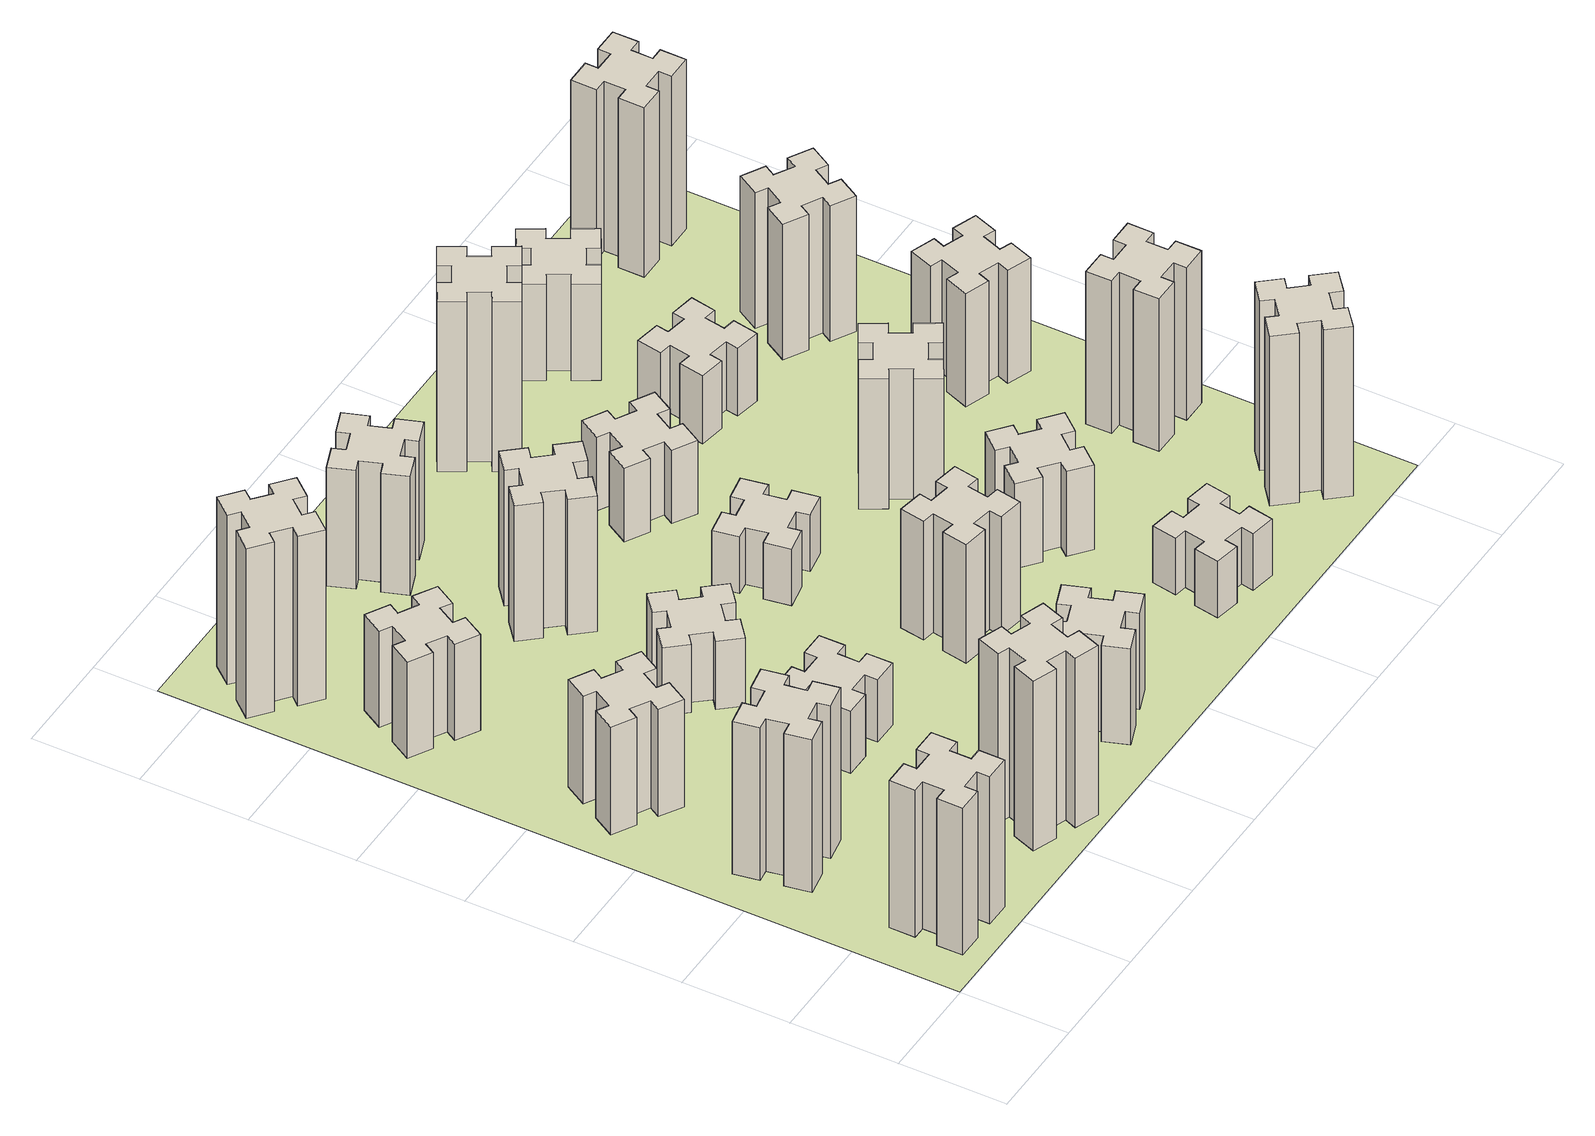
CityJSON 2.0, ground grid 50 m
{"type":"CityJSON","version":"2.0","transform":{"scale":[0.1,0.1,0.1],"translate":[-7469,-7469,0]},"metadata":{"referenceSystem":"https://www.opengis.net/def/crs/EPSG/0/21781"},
"CityObjects":{
"building1":{"type":"Building","attributes":{"class":"1000","function":"1000","usage":"1000","yearOfConstruction":2016,"roofType":"1000","measuredHeight":78,"storeysAboveGround":30,"storeysBelowGround":0},"geometry":[{"type":"Solid","lod":"1","boundaries":[[[[0,1,2,3,4,5,6,7,8,9,10,11,12,13,14,15,16,17,18,19]],[[17,16,20,21]],[[16,15,22,20]],[[15,14,23,22]],[[14,13,24,23]],[[13,12,25,24]],[[12,11,26,25]],[[11,10,27,26]],[[10,9,28,27]],[[9,8,29,28]],[[8,7,30,29]],[[7,6,31,30]],[[6,5,32,31]],[[5,4,33,32]],[[4,3,34,33]],[[3,2,35,34]],[[2,1,36,35]],[[1,0,37,36]],[[0,19,38,37]],[[19,18,39,38]],[[18,17,21,39]],[[24,25,26,27,28,29,30,31,32,33,34,35,36,37,38,39,21,20,22,23]]]]}]},
"building2":{"type":"Building","attributes":{"class":"1000","function":"1000","usage":"1000","yearOfConstruction":2016,"roofType":"1000","measuredHeight":81,"storeysAboveGround":30,"storeysBelowGround":0},"geometry":[{"type":"Solid","lod":"1","boundaries":[[[[40,41,42,43,44,45,46,47,48,49,50,51,52,53,54,55,56,57,58,59]],[[57,56,60,61]],[[56,55,62,60]],[[55,54,63,62]],[[54,53,64,63]],[[53,52,65,64]],[[52,51,66,65]],[[51,50,67,66]],[[50,49,68,67]],[[49,48,69,68]],[[48,47,70,69]],[[47,46,71,70]],[[46,45,72,71]],[[45,44,73,72]],[[44,43,74,73]],[[43,42,75,74]],[[42,41,76,75]],[[41,40,77,76]],[[40,59,78,77]],[[59,58,79,78]],[[58,57,61,79]],[[64,65,66,67,68,69,70,71,72,73,74,75,76,77,78,79,61,60,62,63]]]]}]},
"building3":{"type":"Building","attributes":{"class":"1000","function":"1000","usage":"1000","yearOfConstruction":2016,"roofType":"1000","measuredHeight":57,"storeysAboveGround":30,"storeysBelowGround":0},"geometry":[{"type":"Solid","lod":"1","boundaries":[[[[80,81,82,83,84,85,86,87,88,89,90,91,92,93,94,95,96,97,98,99]],[[97,96,100,101]],[[96,95,102,100]],[[95,94,103,102]],[[94,93,104,103]],[[93,92,105,104]],[[92,91,106,105]],[[91,90,107,106]],[[90,89,108,107]],[[89,88,109,108]],[[88,87,110,109]],[[87,86,111,110]],[[86,85,112,111]],[[85,84,113,112]],[[84,83,114,113]],[[83,82,115,114]],[[82,81,116,115]],[[81,80,117,116]],[[80,99,118,117]],[[99,98,119,118]],[[98,97,101,119]],[[104,105,106,107,108,109,110,111,112,113,114,115,116,117,118,119,101,100,102,103]]]]}]},
"building4":{"type":"Building","attributes":{"class":"1000","function":"1000","usage":"1000","yearOfConstruction":2016,"roofType":"1000","measuredHeight":51,"storeysAboveGround":30,"storeysBelowGround":0},"geometry":[{"type":"Solid","lod":"1","boundaries":[[[[120,121,122,123,124,125,126,127,128,129,130,131,132,133,134,135,136,137,138,139]],[[137,136,140,141]],[[136,135,142,140]],[[135,134,143,142]],[[134,133,144,143]],[[133,132,145,144]],[[132,131,146,145]],[[131,130,147,146]],[[130,129,148,147]],[[129,128,149,148]],[[128,127,150,149]],[[127,126,151,150]],[[126,125,152,151]],[[125,124,153,152]],[[124,123,154,153]],[[123,122,155,154]],[[122,121,156,155]],[[121,120,157,156]],[[120,139,158,157]],[[139,138,159,158]],[[138,137,141,159]],[[144,145,146,147,148,149,150,151,152,153,154,155,156,157,158,159,141,140,142,143]]]]}]},
"building5":{"type":"Building","attributes":{"class":"1000","function":"1000","usage":"1000","yearOfConstruction":2016,"roofType":"1000","measuredHeight":90,"storeysAboveGround":30,"storeysBelowGround":0},"geometry":[{"type":"Solid","lod":"1","boundaries":[[[[160,161,162,163,164,165,166,167,168,169,170,171,172,173,174,175,176,177,178,179]],[[177,176,180,181]],[[176,175,182,180]],[[175,174,183,182]],[[174,173,184,183]],[[173,172,185,184]],[[172,171,186,185]],[[171,170,187,186]],[[170,169,188,187]],[[169,168,189,188]],[[168,167,190,189]],[[167,166,191,190]],[[166,165,192,191]],[[165,164,193,192]],[[164,163,194,193]],[[163,162,195,194]],[[162,161,196,195]],[[161,160,197,196]],[[160,179,198,197]],[[179,178,199,198]],[[178,177,181,199]],[[184,185,186,187,188,189,190,191,192,193,194,195,196,197,198,199,181,180,182,183]]]]}]},
"building6":{"type":"Building","attributes":{"class":"1000","function":"1000","usage":"1000","yearOfConstruction":2016,"roofType":"1000","measuredHeight":90,"storeysAboveGround":30,"storeysBelowGround":0},"geometry":[{"type":"Solid","lod":"1","boundaries":[[[[200,201,202,203,204,205,206,207,208,209,210,211,212,213,214,215,216,217,218,219]],[[217,216,220,221]],[[216,215,222,220]],[[215,214,223,222]],[[214,213,224,223]],[[213,212,225,224]],[[212,211,226,225]],[[211,210,227,226]],[[210,209,228,227]],[[209,208,229,228]],[[208,207,230,229]],[[207,206,231,230]],[[206,205,232,231]],[[205,204,233,232]],[[204,203,234,233]],[[203,202,235,234]],[[202,201,236,235]],[[201,200,237,236]],[[200,219,238,237]],[[219,218,239,238]],[[218,217,221,239]],[[224,225,226,227,228,229,230,231,232,233,234,235,236,237,238,239,221,220,222,223]]]]}]},
"building7":{"type":"Building","attributes":{"class":"1000","function":"1000","usage":"1000","yearOfConstruction":2016,"roofType":"1000","measuredHeight":33,"storeysAboveGround":30,"storeysBelowGround":0},"geometry":[{"type":"Solid","lod":"1","boundaries":[[[[240,241,242,243,244,245,246,247,248,249,250,251,252,253,254,255,256,257,258,259]],[[257,256,260,261]],[[256,255,262,260]],[[255,254,263,262]],[[254,253,264,263]],[[253,252,265,264]],[[252,251,266,265]],[[251,250,267,266]],[[250,249,268,267]],[[249,248,269,268]],[[248,247,270,269]],[[247,246,271,270]],[[246,245,272,271]],[[245,244,273,272]],[[244,243,274,273]],[[243,242,275,274]],[[242,241,276,275]],[[241,240,277,276]],[[240,259,278,277]],[[259,258,279,278]],[[258,257,261,279]],[[264,265,266,267,268,269,270,271,272,273,274,275,276,277,278,279,261,260,262,263]]]]}]},
"building8":{"type":"Building","attributes":{"class":"1000","function":"1000","usage":"1000","yearOfConstruction":2016,"roofType":"1000","measuredHeight":36,"storeysAboveGround":30,"storeysBelowGround":0},"geometry":[{"type":"Solid","lod":"1","boundaries":[[[[280,281,282,283,284,285,286,287,288,289,290,291,292,293,294,295,296,297,298,299]],[[297,296,300,301]],[[296,295,302,300]],[[295,294,303,302]],[[294,293,304,303]],[[293,292,305,304]],[[292,291,306,305]],[[291,290,307,306]],[[290,289,308,307]],[[289,288,309,308]],[[288,287,310,309]],[[287,286,311,310]],[[286,285,312,311]],[[285,284,313,312]],[[284,283,314,313]],[[283,282,315,314]],[[282,281,316,315]],[[281,280,317,316]],[[280,299,318,317]],[[299,298,319,318]],[[298,297,301,319]],[[304,305,306,307,308,309,310,311,312,313,314,315,316,317,318,319,301,300,302,303]]]]}]},
"building9":{"type":"Building","attributes":{"class":"1000","function":"1000","usage":"1000","yearOfConstruction":2016,"roofType":"1000","measuredHeight":51,"storeysAboveGround":30,"storeysBelowGround":0},"geometry":[{"type":"Solid","lod":"1","boundaries":[[[[320,321,322,323,324,325,326,327,328,329,330,331,332,333,334,335,336,337,338,339]],[[337,336,340,341]],[[336,335,342,340]],[[335,334,343,342]],[[334,333,344,343]],[[333,332,345,344]],[[332,331,346,345]],[[331,330,347,346]],[[330,329,348,347]],[[329,328,349,348]],[[328,327,350,349]],[[327,326,351,350]],[[326,325,352,351]],[[325,324,353,352]],[[324,323,354,353]],[[323,322,355,354]],[[322,321,356,355]],[[321,320,357,356]],[[320,339,358,357]],[[339,338,359,358]],[[338,337,341,359]],[[344,345,346,347,348,349,350,351,352,353,354,355,356,357,358,359,341,340,342,343]]]]}]},
"building10":{"type":"Building","attributes":{"class":"1000","function":"1000","usage":"1000","yearOfConstruction":2016,"roofType":"1000","measuredHeight":72,"storeysAboveGround":30,"storeysBelowGround":0},"geometry":[{"type":"Solid","lod":"1","boundaries":[[[[360,361,362,363,364,365,366,367,368,369,370,371,372,373,374,375,376,377,378,379]],[[377,376,380,381]],[[376,375,382,380]],[[375,374,383,382]],[[374,373,384,383]],[[373,372,385,384]],[[372,371,386,385]],[[371,370,387,386]],[[370,369,388,387]],[[369,368,389,388]],[[368,367,390,389]],[[367,366,391,390]],[[366,365,392,391]],[[365,364,393,392]],[[364,363,394,393]],[[363,362,395,394]],[[362,361,396,395]],[[361,360,397,396]],[[360,379,398,397]],[[379,378,399,398]],[[378,377,381,399]],[[384,385,386,387,388,389,390,391,392,393,394,395,396,397,398,399,381,380,382,383]]]]}]},
"building11":{"type":"Building","attributes":{"class":"1000","function":"1000","usage":"1000","yearOfConstruction":2016,"roofType":"1000","measuredHeight":63,"storeysAboveGround":30,"storeysBelowGround":0},"geometry":[{"type":"Solid","lod":"1","boundaries":[[[[400,401,402,403,404,405,406,407,408,409,410,411,412,413,414,415,416,417,418,419]],[[417,416,420,421]],[[416,415,422,420]],[[415,414,423,422]],[[414,413,424,423]],[[413,412,425,424]],[[412,411,426,425]],[[411,410,427,426]],[[410,409,428,427]],[[409,408,429,428]],[[408,407,430,429]],[[407,406,431,430]],[[406,405,432,431]],[[405,404,433,432]],[[404,403,434,433]],[[403,402,435,434]],[[402,401,436,435]],[[401,400,437,436]],[[400,419,438,437]],[[419,418,439,438]],[[418,417,421,439]],[[424,425,426,427,428,429,430,431,432,433,434,435,436,437,438,439,421,420,422,423]]]]}]},
"building12":{"type":"Building","attributes":{"class":"1000","function":"1000","usage":"1000","yearOfConstruction":2016,"roofType":"1000","measuredHeight":63,"storeysAboveGround":30,"storeysBelowGround":0},"geometry":[{"type":"Solid","lod":"1","boundaries":[[[[440,441,442,443,444,445,446,447,448,449,450,451,452,453,454,455,456,457,458,459]],[[457,456,460,461]],[[456,455,462,460]],[[455,454,463,462]],[[454,453,464,463]],[[453,452,465,464]],[[452,451,466,465]],[[451,450,467,466]],[[450,449,468,467]],[[449,448,469,468]],[[448,447,470,469]],[[447,446,471,470]],[[446,445,472,471]],[[445,444,473,472]],[[444,443,474,473]],[[443,442,475,474]],[[442,441,476,475]],[[441,440,477,476]],[[440,459,478,477]],[[459,458,479,478]],[[458,457,461,479]],[[464,465,466,467,468,469,470,471,472,473,474,475,476,477,478,479,461,460,462,463]]]]}]},
"building13":{"type":"Building","attributes":{"class":"1000","function":"1000","usage":"1000","yearOfConstruction":2016,"roofType":"1000","measuredHeight":30,"storeysAboveGround":30,"storeysBelowGround":0},"geometry":[{"type":"Solid","lod":"1","boundaries":[[[[480,481,482,483,484,485,486,487,488,489,490,491,492,493,494,495,496,497,498,499]],[[497,496,500,501]],[[496,495,502,500]],[[495,494,503,502]],[[494,493,504,503]],[[493,492,505,504]],[[492,491,506,505]],[[491,490,507,506]],[[490,489,508,507]],[[489,488,509,508]],[[488,487,510,509]],[[487,486,511,510]],[[486,485,512,511]],[[485,484,513,512]],[[484,483,514,513]],[[483,482,515,514]],[[482,481,516,515]],[[481,480,517,516]],[[480,499,518,517]],[[499,498,519,518]],[[498,497,501,519]],[[504,505,506,507,508,509,510,511,512,513,514,515,516,517,518,519,501,500,502,503]]]]}]},
"building14":{"type":"Building","attributes":{"class":"1000","function":"1000","usage":"1000","yearOfConstruction":2016,"roofType":"1000","measuredHeight":39,"storeysAboveGround":30,"storeysBelowGround":0},"geometry":[{"type":"Solid","lod":"1","boundaries":[[[[520,521,522,523,524,525,526,527,528,529,530,531,532,533,534,535,536,537,538,539]],[[537,536,540,541]],[[536,535,542,540]],[[535,534,543,542]],[[534,533,544,543]],[[533,532,545,544]],[[532,531,546,545]],[[531,530,547,546]],[[530,529,548,547]],[[529,528,549,548]],[[528,527,550,549]],[[527,526,551,550]],[[526,525,552,551]],[[525,524,553,552]],[[524,523,554,553]],[[523,522,555,554]],[[522,521,556,555]],[[521,520,557,556]],[[520,539,558,557]],[[539,538,559,558]],[[538,537,541,559]],[[544,545,546,547,548,549,550,551,552,553,554,555,556,557,558,559,541,540,542,543]]]]}]},
"building15":{"type":"Building","attributes":{"class":"1000","function":"1000","usage":"1000","yearOfConstruction":2016,"roofType":"1000","measuredHeight":30,"storeysAboveGround":30,"storeysBelowGround":0},"geometry":[{"type":"Solid","lod":"1","boundaries":[[[[560,561,562,563,564,565,566,567,568,569,570,571,572,573,574,575,576,577,578,579]],[[577,576,580,581]],[[576,575,582,580]],[[575,574,583,582]],[[574,573,584,583]],[[573,572,585,584]],[[572,571,586,585]],[[571,570,587,586]],[[570,569,588,587]],[[569,568,589,588]],[[568,567,590,589]],[[567,566,591,590]],[[566,565,592,591]],[[565,564,593,592]],[[564,563,594,593]],[[563,562,595,594]],[[562,561,596,595]],[[561,560,597,596]],[[560,579,598,597]],[[579,578,599,598]],[[578,577,581,599]],[[584,585,586,587,588,589,590,591,592,593,594,595,596,597,598,599,581,580,582,583]]]]}]},
"building16":{"type":"Building","attributes":{"class":"1000","function":"1000","usage":"1000","yearOfConstruction":2016,"roofType":"1000","measuredHeight":45,"storeysAboveGround":30,"storeysBelowGround":0},"geometry":[{"type":"Solid","lod":"1","boundaries":[[[[600,601,602,603,604,605,606,607,608,609,610,611,612,613,614,615,616,617,618,619]],[[617,616,620,621]],[[616,615,622,620]],[[615,614,623,622]],[[614,613,624,623]],[[613,612,625,624]],[[612,611,626,625]],[[611,610,627,626]],[[610,609,628,627]],[[609,608,629,628]],[[608,607,630,629]],[[607,606,631,630]],[[606,605,632,631]],[[605,604,633,632]],[[604,603,634,633]],[[603,602,635,634]],[[602,601,636,635]],[[601,600,637,636]],[[600,619,638,637]],[[619,618,639,638]],[[618,617,621,639]],[[624,625,626,627,628,629,630,631,632,633,634,635,636,637,638,639,621,620,622,623]]]]}]},
"building17":{"type":"Building","attributes":{"class":"1000","function":"1000","usage":"1000","yearOfConstruction":2016,"roofType":"1000","measuredHeight":90,"storeysAboveGround":30,"storeysBelowGround":0},"geometry":[{"type":"Solid","lod":"1","boundaries":[[[[640,641,642,643,644,645,646,647,648,649,650,651,652,653,654,655,656,657,658,659]],[[657,656,660,661]],[[656,655,662,660]],[[655,654,663,662]],[[654,653,664,663]],[[653,652,665,664]],[[652,651,666,665]],[[651,650,667,666]],[[650,649,668,667]],[[649,648,669,668]],[[648,647,670,669]],[[647,646,671,670]],[[646,645,672,671]],[[645,644,673,672]],[[644,643,674,673]],[[643,642,675,674]],[[642,641,676,675]],[[641,640,677,676]],[[640,659,678,677]],[[659,658,679,678]],[[658,657,661,679]],[[664,665,666,667,668,669,670,671,672,673,674,675,676,677,678,679,661,660,662,663]]]]}]},
"building18":{"type":"Building","attributes":{"class":"1000","function":"1000","usage":"1000","yearOfConstruction":2016,"roofType":"1000","measuredHeight":69,"storeysAboveGround":30,"storeysBelowGround":0},"geometry":[{"type":"Solid","lod":"1","boundaries":[[[[680,681,682,683,684,685,686,687,688,689,690,691,692,693,694,695,696,697,698,699]],[[697,696,700,701]],[[696,695,702,700]],[[695,694,703,702]],[[694,693,704,703]],[[693,692,705,704]],[[692,691,706,705]],[[691,690,707,706]],[[690,689,708,707]],[[689,688,709,708]],[[688,687,710,709]],[[687,686,711,710]],[[686,685,712,711]],[[685,684,713,712]],[[684,683,714,713]],[[683,682,715,714]],[[682,681,716,715]],[[681,680,717,716]],[[680,699,718,717]],[[699,698,719,718]],[[698,697,701,719]],[[704,705,706,707,708,709,710,711,712,713,714,715,716,717,718,719,701,700,702,703]]]]}]},
"building19":{"type":"Building","attributes":{"class":"1000","function":"1000","usage":"1000","yearOfConstruction":2016,"roofType":"1000","measuredHeight":36,"storeysAboveGround":30,"storeysBelowGround":0},"geometry":[{"type":"Solid","lod":"1","boundaries":[[[[720,721,722,723,724,725,726,727,728,729,730,731,732,733,734,735,736,737,738,739]],[[737,736,740,741]],[[736,735,742,740]],[[735,734,743,742]],[[734,733,744,743]],[[733,732,745,744]],[[732,731,746,745]],[[731,730,747,746]],[[730,729,748,747]],[[729,728,749,748]],[[728,727,750,749]],[[727,726,751,750]],[[726,725,752,751]],[[725,724,753,752]],[[724,723,754,753]],[[723,722,755,754]],[[722,721,756,755]],[[721,720,757,756]],[[720,739,758,757]],[[739,738,759,758]],[[738,737,741,759]],[[744,745,746,747,748,749,750,751,752,753,754,755,756,757,758,759,741,740,742,743]]]]}]},
"building20":{"type":"Building","attributes":{"class":"1000","function":"1000","usage":"1000","yearOfConstruction":2016,"roofType":"1000","measuredHeight":90,"storeysAboveGround":30,"storeysBelowGround":0},"geometry":[{"type":"Solid","lod":"1","boundaries":[[[[760,761,762,763,764,765,766,767,768,769,770,771,772,773,774,775,776,777,778,779]],[[777,776,780,781]],[[776,775,782,780]],[[775,774,783,782]],[[774,773,784,783]],[[773,772,785,784]],[[772,771,786,785]],[[771,770,787,786]],[[770,769,788,787]],[[769,768,789,788]],[[768,767,790,789]],[[767,766,791,790]],[[766,765,792,791]],[[765,764,793,792]],[[764,763,794,793]],[[763,762,795,794]],[[762,761,796,795]],[[761,760,797,796]],[[760,779,798,797]],[[779,778,799,798]],[[778,777,781,799]],[[784,785,786,787,788,789,790,791,792,793,794,795,796,797,798,799,781,780,782,783]]]]}]},
"building21":{"type":"Building","attributes":{"class":"1000","function":"1000","usage":"1000","yearOfConstruction":2016,"roofType":"1000","measuredHeight":51,"storeysAboveGround":30,"storeysBelowGround":0},"geometry":[{"type":"Solid","lod":"1","boundaries":[[[[800,801,802,803,804,805,806,807,808,809,810,811,812,813,814,815,816,817,818,819]],[[817,816,820,821]],[[816,815,822,820]],[[815,814,823,822]],[[814,813,824,823]],[[813,812,825,824]],[[812,811,826,825]],[[811,810,827,826]],[[810,809,828,827]],[[809,808,829,828]],[[808,807,830,829]],[[807,806,831,830]],[[806,805,832,831]],[[805,804,833,832]],[[804,803,834,833]],[[803,802,835,834]],[[802,801,836,835]],[[801,800,837,836]],[[800,819,838,837]],[[819,818,839,838]],[[818,817,821,839]],[[824,825,826,827,828,829,830,831,832,833,834,835,836,837,838,839,821,820,822,823]]]]}]},
"building22":{"type":"Building","attributes":{"class":"1000","function":"1000","usage":"1000","yearOfConstruction":2016,"roofType":"1000","measuredHeight":81,"storeysAboveGround":30,"storeysBelowGround":0},"geometry":[{"type":"Solid","lod":"1","boundaries":[[[[840,841,842,843,844,845,846,847,848,849,850,851,852,853,854,855,856,857,858,859]],[[857,856,860,861]],[[856,855,862,860]],[[855,854,863,862]],[[854,853,864,863]],[[853,852,865,864]],[[852,851,866,865]],[[851,850,867,866]],[[850,849,868,867]],[[849,848,869,868]],[[848,847,870,869]],[[847,846,871,870]],[[846,845,872,871]],[[845,844,873,872]],[[844,843,874,873]],[[843,842,875,874]],[[842,841,876,875]],[[841,840,877,876]],[[840,859,878,877]],[[859,858,879,878]],[[858,857,861,879]],[[864,865,866,867,868,869,870,871,872,873,874,875,876,877,878,879,861,860,862,863]]]]}]},
"building23":{"type":"Building","attributes":{"class":"1000","function":"1000","usage":"1000","yearOfConstruction":2016,"roofType":"1000","measuredHeight":60,"storeysAboveGround":30,"storeysBelowGround":0},"geometry":[{"type":"Solid","lod":"1","boundaries":[[[[880,881,882,883,884,885,886,887,888,889,890,891,892,893,894,895,896,897,898,899]],[[897,896,900,901]],[[896,895,902,900]],[[895,894,903,902]],[[894,893,904,903]],[[893,892,905,904]],[[892,891,906,905]],[[891,890,907,906]],[[890,889,908,907]],[[889,888,909,908]],[[888,887,910,909]],[[887,886,911,910]],[[886,885,912,911]],[[885,884,913,912]],[[884,883,914,913]],[[883,882,915,914]],[[882,881,916,915]],[[881,880,917,916]],[[880,899,918,917]],[[899,898,919,918]],[[898,897,901,919]],[[904,905,906,907,908,909,910,911,912,913,914,915,916,917,918,919,901,900,902,903]]]]}]},
"building24":{"type":"Building","attributes":{"class":"1000","function":"1000","usage":"1000","yearOfConstruction":2016,"roofType":"1000","measuredHeight":72,"storeysAboveGround":30,"storeysBelowGround":0},"geometry":[{"type":"Solid","lod":"1","boundaries":[[[[920,921,922,923,924,925,926,927,928,929,930,931,932,933,934,935,936,937,938,939]],[[937,936,940,941]],[[936,935,942,940]],[[935,934,943,942]],[[934,933,944,943]],[[933,932,945,944]],[[932,931,946,945]],[[931,930,947,946]],[[930,929,948,947]],[[929,928,949,948]],[[928,927,950,949]],[[927,926,951,950]],[[926,925,952,951]],[[925,924,953,952]],[[924,923,954,953]],[[923,922,955,954]],[[922,921,956,955]],[[921,920,957,956]],[[920,939,958,957]],[[939,938,959,958]],[[938,937,941,959]],[[944,945,946,947,948,949,950,951,952,953,954,955,956,957,958,959,941,940,942,943]]]]}]},
"building25":{"type":"Building","attributes":{"class":"1000","function":"1000","usage":"1000","yearOfConstruction":2016,"roofType":"1000","measuredHeight":90,"storeysAboveGround":30,"storeysBelowGround":0},"geometry":[{"type":"Solid","lod":"1","boundaries":[[[[960,961,962,963,964,965,966,967,968,969,970,971,972,973,974,975,976,977,978,979]],[[977,976,980,981]],[[976,975,982,980]],[[975,974,983,982]],[[974,973,984,983]],[[973,972,985,984]],[[972,971,986,985]],[[971,970,987,986]],[[970,969,988,987]],[[969,968,989,988]],[[968,967,990,989]],[[967,966,991,990]],[[966,965,992,991]],[[965,964,993,992]],[[964,963,994,993]],[[963,962,995,994]],[[962,961,996,995]],[[961,960,997,996]],[[960,979,998,997]],[[979,978,999,998]],[[978,977,981,999]],[[984,985,986,987,988,989,990,991,992,993,994,995,996,997,998,999,981,980,982,983]]]]}]},
"landuse1":{"type":"LandUse","attributes":{"name":"plot1","function":"1010"},"geometry":[{"type":"MultiSurface","lod":"1","boundaries":[[[1000,1001,1002,1003]]]}]}
},
"vertices":[
[265,325,0],[265,225,0],[205,225,0],[205,105,0],[325,105,0],[325,165,0],[425,165,0],[425,105,0],[545,105,0],[545,225,0],[485,225,0],[485,325,0],[545,325,0],[545,445,0],[425,445,0],[425,385,0],[325,385,0],[325,445,0],[205,445,0],[205,325,0],[325,385,780],[325,445,780],[425,385,780],[425,445,780],[545,445,780],[545,325,780],[485,325,780],[485,225,780],[545,225,780],[545,105,780],[425,105,780],[425,165,780],[325,165,780],[325,105,780],[205,105,780],[205,225,780],[265,225,780],[265,325,780],[205,325,780],[205,445,780],
[405,1132,0],[307,1115,0],[297,1174,0],[178,1153,0],[199,1035,0],[258,1045,0],[276,947,0],[217,937,0],[237,818,0],[356,839,0],[345,898,0],[444,916,0],[454,857,0],[572,877,0],[551,996,0],[492,985,0],[475,1084,0],[534,1094,0],[513,1212,0],[395,1191,0],[475,1084,810],[534,1094,810],[492,985,810],[551,996,810],[572,877,810],[454,857,810],[444,916,810],[345,898,810],[356,839,810],[237,818,810],[217,937,810],[276,947,810],[258,1045,810],[199,1035,810],[178,1153,810],[297,1174,810],[307,1115,810],[405,1132,810],[395,1191,810],[513,1212,810],
[474,1826,0],[387,1876,0],[417,1928,0],[313,1988,0],[253,1884,0],[305,1854,0],[255,1767,0],[203,1797,0],[143,1693,0],[247,1633,0],[277,1685,0],[364,1635,0],[334,1583,0],[438,1523,0],[498,1627,0],[446,1657,0],[496,1744,0],[548,1714,0],[608,1818,0],[504,1878,0],[496,1744,570],[548,1714,570],[446,1657,570],[498,1627,570],[438,1523,570],[334,1583,570],[364,1635,570],[277,1685,570],[247,1633,570],[143,1693,570],[203,1797,570],[255,1767,570],[305,1854,570],[253,1884,570],[313,1988,570],[417,1928,570],[387,1876,570],[474,1826,570],[504,1878,570],[608,1818,570],
[446,2597,0],[496,2684,0],[548,2654,0],[608,2758,0],[504,2818,0],[474,2766,0],[387,2816,0],[417,2868,0],[313,2928,0],[253,2824,0],[305,2794,0],[255,2707,0],[203,2737,0],[143,2633,0],[247,2573,0],[277,2625,0],[364,2575,0],[334,2523,0],[438,2463,0],[498,2567,0],[364,2575,510],[334,2523,510],[277,2625,510],[247,2573,510],[143,2633,510],[203,2737,510],[255,2707,510],[305,2794,510],[253,2824,510],[313,2928,510],[417,2868,510],[387,2816,510],[474,2766,510],[504,2818,510],[608,2758,510],[548,2654,510],[496,2684,510],[446,2597,510],[498,2567,510],[438,2463,510],
[1029,360,0],[995,266,0],[939,287,0],[897,174,0],[1010,133,0],[1031,189,0],[1125,155,0],[1104,99,0],[1217,57,0],[1258,170,0],[1202,191,0],[1236,285,0],[1292,264,0],[1333,377,0],[1220,418,0],[1200,362,0],[1106,396,0],[1127,452,0],[1014,493,0],[973,380,0],[1106,396,900],[1127,452,900],[1200,362,900],[1220,418,900],[1333,377,900],[1292,264,900],[1236,285,900],[1202,191,900],[1258,170,900],[1217,57,900],[1104,99,900],[1125,155,900],[1031,189,900],[1010,133,900],[897,174,900],[939,287,900],[995,266,900],[1029,360,900],[973,380,900],[1014,493,900],
[384,3387,0],[308,3452,0],[346,3498,0],[254,3575,0],[177,3483,0],[223,3444,0],[159,3368,0],[113,3406,0],[36,3314,0],[128,3237,0],[166,3283,0],[243,3219,0],[204,3173,0],[296,3096,0],[373,3188,0],[327,3226,0],[392,3303,0],[438,3264,0],[515,3356,0],[423,3433,0],[392,3303,900],[438,3264,900],[327,3226,900],[373,3188,900],[296,3096,900],[204,3173,900],[243,3219,900],[166,3283,900],[128,3237,900],[36,3314,900],[113,3406,900],[159,3368,900],[223,3444,900],[177,3483,900],[254,3575,900],[346,3498,900],[308,3452,900],[384,3387,900],[423,3433,900],[515,3356,900],
[1165,1325,0],[1065,1325,0],[1065,1385,0],[945,1385,0],[945,1265,0],[1005,1265,0],[1005,1165,0],[945,1165,0],[945,1045,0],[1065,1045,0],[1065,1105,0],[1165,1105,0],[1165,1045,0],[1285,1045,0],[1285,1165,0],[1225,1165,0],[1225,1265,0],[1285,1265,0],[1285,1385,0],[1165,1385,0],[1225,1265,330],[1285,1265,330],[1225,1165,330],[1285,1165,330],[1285,1045,330],[1165,1045,330],[1165,1105,330],[1065,1105,330],[1065,1045,330],[945,1045,330],[945,1165,330],[1005,1165,330],[1005,1265,330],[945,1265,330],[945,1385,330],[1065,1385,330],[1065,1325,330],[1165,1325,330],[1165,1385,330],[1285,1385,330],
[1083,1972,0],[1006,1907,0],[968,1953,0],[876,1876,0],[953,1784,0],[999,1823,0],[1063,1746,0],[1017,1708,0],[1094,1616,0],[1186,1693,0],[1148,1739,0],[1224,1803,0],[1263,1757,0],[1355,1834,0],[1278,1926,0],[1232,1888,0],[1167,1964,0],[1213,2003,0],[1136,2095,0],[1044,2018,0],[1167,1964,360],[1213,2003,360],[1232,1888,360],[1278,1926,360],[1355,1834,360],[1263,1757,360],[1224,1803,360],[1148,1739,360],[1186,1693,360],[1094,1616,360],[1017,1708,360],[1063,1746,360],[999,1823,360],[953,1784,360],[876,1876,360],[968,1953,360],[1006,1907,360],[1083,1972,360],[1044,2018,360],[1136,2095,360],
[1765,496,0],[1671,462,0],[1650,518,0],[1537,477,0],[1579,364,0],[1635,385,0],[1669,291,0],[1613,270,0],[1654,157,0],[1767,199,0],[1746,255,0],[1840,289,0],[1860,233,0],[1973,274,0],[1932,387,0],[1876,366,0],[1842,460,0],[1898,480,0],[1857,593,0],[1744,552,0],[1842,460,510],[1898,480,510],[1876,366,510],[1932,387,510],[1973,274,510],[1860,233,510],[1840,289,510],[1746,255,510],[1767,199,510],[1654,157,510],[1613,270,510],[1669,291,510],[1635,385,510],[1579,364,510],[1537,477,510],[1650,518,510],[1671,462,510],[1765,496,510],[1744,552,510],[1857,593,510],
[1099,2563,0],[1163,2486,0],[1117,2448,0],[1194,2356,0],[1286,2433,0],[1248,2479,0],[1324,2543,0],[1363,2497,0],[1455,2574,0],[1378,2666,0],[1332,2628,0],[1267,2704,0],[1313,2743,0],[1236,2835,0],[1144,2758,0],[1183,2712,0],[1106,2647,0],[1068,2693,0],[976,2616,0],[1053,2524,0],[1106,2647,720],[1068,2693,720],[1183,2712,720],[1144,2758,720],[1236,2835,720],[1313,2743,720],[1267,2704,720],[1332,2628,720],[1378,2666,720],[1455,2574,720],[1363,2497,720],[1324,2543,720],[1248,2479,720],[1286,2433,720],[1194,2356,720],[1117,2448,720],[1163,2486,720],[1099,2563,720],[1053,2524,720],[976,2616,720],
[1125,3456,0],[1031,3422,0],[1010,3478,0],[897,3437,0],[939,3324,0],[995,3345,0],[1029,3251,0],[973,3230,0],[1014,3117,0],[1127,3159,0],[1106,3215,0],[1200,3249,0],[1220,3193,0],[1333,3234,0],[1292,3347,0],[1236,3326,0],[1202,3420,0],[1258,3440,0],[1217,3553,0],[1104,3512,0],[1202,3420,630],[1258,3440,630],[1236,3326,630],[1292,3347,630],[1333,3234,630],[1220,3193,630],[1200,3249,630],[1106,3215,630],[1127,3159,630],[1014,3117,630],[973,3230,630],[1029,3251,630],[995,3345,630],[939,3324,630],[897,3437,630],[1010,3478,630],[1031,3422,630],[1125,3456,630],[1104,3512,630],[1217,3553,630],
[2055,1047,0],[2072,1145,0],[2131,1135,0],[2152,1253,0],[2034,1274,0],[2024,1215,0],[1925,1232,0],[1936,1291,0],[1817,1312,0],[1797,1194,0],[1856,1184,0],[1838,1085,0],[1779,1096,0],[1758,977,0],[1877,957,0],[1887,1016,0],[1985,998,0],[1975,939,0],[2093,918,0],[2114,1037,0],[1985,998,630],[1975,939,630],[1887,1016,630],[1877,957,630],[1758,977,630],[1779,1096,630],[1838,1085,630],[1856,1184,630],[1797,1194,630],[1817,1312,630],[1936,1291,630],[1925,1232,630],[2024,1215,630],[2034,1274,630],[2152,1253,630],[2131,1135,630],[2072,1145,630],[2055,1047,630],[2114,1037,630],[2093,918,630],
[1972,1925,0],[1955,2024,0],[2014,2034,0],[1993,2152,0],[1875,2131,0],[1885,2072,0],[1787,2055,0],[1777,2114,0],[1658,2093,0],[1679,1975,0],[1738,1985,0],[1756,1887,0],[1697,1877,0],[1717,1758,0],[1836,1779,0],[1825,1838,0],[1924,1856,0],[1934,1797,0],[2052,1817,0],[2031,1936,0],[1924,1856,300],[1934,1797,300],[1825,1838,300],[1836,1779,300],[1717,1758,300],[1697,1877,300],[1756,1887,300],[1738,1985,300],[1679,1975,300],[1658,2093,300],[1777,2114,300],[1787,2055,300],[1885,2072,300],[1875,2131,300],[1993,2152,300],[2014,2034,300],[1955,2024,300],[1972,1925,300],[2031,1936,300],[2052,1817,300],
[2026,2497,0],[2076,2584,0],[2128,2554,0],[2188,2658,0],[2084,2718,0],[2054,2666,0],[1967,2716,0],[1997,2768,0],[1893,2828,0],[1833,2724,0],[1885,2694,0],[1835,2607,0],[1783,2637,0],[1723,2533,0],[1827,2473,0],[1857,2525,0],[1944,2475,0],[1914,2423,0],[2018,2363,0],[2078,2467,0],[1944,2475,390],[1914,2423,390],[1857,2525,390],[1827,2473,390],[1723,2533,390],[1783,2637,390],[1835,2607,390],[1885,2694,390],[1833,2724,390],[1893,2828,390],[1997,2768,390],[1967,2716,390],[2054,2666,390],[2084,2718,390],[2188,2658,390],[2128,2554,390],[2076,2584,390],[2026,2497,390],[2078,2467,390],[2018,2363,390],
[2596,444,0],[2578,345,0],[2519,356,0],[2498,237,0],[2617,217,0],[2627,276,0],[2725,258,0],[2715,199,0],[2833,178,0],[2854,297,0],[2795,307,0],[2812,405,0],[2871,395,0],[2892,513,0],[2774,534,0],[2764,475,0],[2665,492,0],[2676,551,0],[2557,572,0],[2537,454,0],[2665,492,300],[2676,551,300],[2764,475,300],[2774,534,300],[2892,513,300],[2871,395,300],[2812,405,300],[2795,307,300],[2854,297,300],[2833,178,300],[2715,199,300],[2725,258,300],[2627,276,300],[2617,217,300],[2498,237,300],[2519,356,300],[2578,345,300],[2596,444,300],[2537,454,300],[2557,572,300],
[2647,1006,0],[2712,1083,0],[2758,1044,0],[2835,1136,0],[2743,1213,0],[2704,1167,0],[2628,1232,0],[2666,1278,0],[2574,1355,0],[2497,1263,0],[2543,1224,0],[2479,1148,0],[2433,1186,0],[2356,1094,0],[2448,1017,0],[2486,1063,0],[2563,999,0],[2524,953,0],[2616,876,0],[2693,968,0],[2563,999,450],[2524,953,450],[2486,1063,450],[2448,1017,450],[2356,1094,450],[2433,1186,450],[2479,1148,450],[2543,1224,450],[2497,1263,450],[2574,1355,450],[2666,1278,450],[2628,1232,450],[2704,1167,450],[2743,1213,450],[2835,1136,450],[2758,1044,450],[2712,1083,450],[2647,1006,450],[2693,968,450],[2616,876,450],
[1944,3456,0],[1857,3406,0],[1827,3458,0],[1723,3398,0],[1783,3294,0],[1835,3324,0],[1885,3237,0],[1833,3207,0],[1893,3103,0],[1997,3163,0],[1967,3215,0],[2054,3265,0],[2084,3213,0],[2188,3273,0],[2128,3377,0],[2076,3347,0],[2026,3434,0],[2078,3464,0],[2018,3568,0],[1914,3508,0],[2026,3434,900],[2078,3464,900],[2076,3347,900],[2128,3377,900],[2188,3273,900],[2084,3213,900],[2054,3265,900],[1967,3215,900],[1997,3163,900],[1893,3103,900],[1833,3207,900],[1885,3237,900],[1835,3324,900],[1783,3294,900],[1723,3398,900],[1827,3458,900],[1857,3406,900],[1944,3456,900],[1914,3508,900],[2018,3568,900],
[2475,1744,0],[2525,1657,0],[2473,1627,0],[2533,1523,0],[2637,1583,0],[2607,1635,0],[2694,1685,0],[2724,1633,0],[2828,1693,0],[2768,1797,0],[2716,1767,0],[2666,1854,0],[2718,1884,0],[2658,1988,0],[2554,1928,0],[2584,1876,0],[2497,1826,0],[2467,1878,0],[2363,1818,0],[2423,1714,0],[2497,1826,690],[2467,1878,690],[2584,1876,690],[2554,1928,690],[2658,1988,690],[2718,1884,690],[2666,1854,690],[2716,1767,690],[2768,1797,690],[2828,1693,690],[2724,1633,690],[2694,1685,690],[2607,1635,690],[2637,1583,690],[2533,1523,690],[2473,1627,690],[2525,1657,690],[2475,1744,690],[2423,1714,690],[2363,1818,690],
[2664,2795,0],[2565,2812,0],[2576,2871,0],[2457,2892,0],[2437,2774,0],[2496,2764,0],[2478,2665,0],[2419,2676,0],[2398,2557,0],[2517,2537,0],[2527,2596,0],[2625,2578,0],[2615,2519,0],[2733,2498,0],[2754,2617,0],[2695,2627,0],[2712,2725,0],[2771,2715,0],[2792,2833,0],[2674,2854,0],[2712,2725,360],[2771,2715,360],[2695,2627,360],[2754,2617,360],[2733,2498,360],[2615,2519,360],[2625,2578,360],[2527,2596,360],[2517,2537,360],[2398,2557,360],[2419,2676,360],[2478,2665,360],[2496,2764,360],[2437,2774,360],[2457,2892,360],[2576,2871,360],[2565,2812,360],[2664,2795,360],[2674,2854,360],[2792,2833,360],
[3468,259,0],[3544,323,0],[3583,277,0],[3675,354,0],[3598,446,0],[3552,408,0],[3487,484,0],[3533,523,0],[3456,615,0],[3364,538,0],[3403,492,0],[3326,427,0],[3288,473,0],[3196,396,0],[3273,304,0],[3319,343,0],[3383,266,0],[3337,228,0],[3414,136,0],[3506,213,0],[3383,266,900],[3337,228,900],[3319,343,900],[3273,304,900],[3196,396,900],[3288,473,900],[3326,427,900],[3403,492,900],[3364,538,900],[3456,615,900],[3533,523,900],[3487,484,900],[3552,408,900],[3598,446,900],[3675,354,900],[3583,277,900],[3544,323,900],[3468,259,900],[3506,213,900],[3414,136,900],
[2716,3347,0],[2666,3434,0],[2718,3464,0],[2658,3568,0],[2554,3508,0],[2584,3456,0],[2497,3406,0],[2467,3458,0],[2363,3398,0],[2423,3294,0],[2475,3324,0],[2525,3237,0],[2473,3207,0],[2533,3103,0],[2637,3163,0],[2607,3215,0],[2694,3265,0],[2724,3213,0],[2828,3273,0],[2768,3377,0],[2694,3265,510],[2724,3213,510],[2607,3215,510],[2637,3163,510],[2533,3103,510],[2473,3207,510],[2525,3237,510],[2475,3324,510],[2423,3294,510],[2363,3398,510],[2467,3458,510],[2497,3406,510],[2584,3456,510],[2554,3508,510],[2658,3568,510],[2718,3464,510],[2666,3434,510],[2716,3347,510],[2768,3377,510],[2828,3273,510],
[3325,1165,0],[3325,1065,0],[3265,1065,0],[3265,945,0],[3385,945,0],[3385,1005,0],[3485,1005,0],[3485,945,0],[3605,945,0],[3605,1065,0],[3545,1065,0],[3545,1165,0],[3605,1165,0],[3605,1285,0],[3485,1285,0],[3485,1225,0],[3385,1225,0],[3385,1285,0],[3265,1285,0],[3265,1165,0],[3385,1225,810],[3385,1285,810],[3485,1225,810],[3485,1285,810],[3605,1285,810],[3605,1165,810],[3545,1165,810],[3545,1065,810],[3605,1065,810],[3605,945,810],[3485,945,810],[3485,1005,810],[3385,1005,810],[3385,945,810],[3265,945,810],[3265,1065,810],[3325,1065,810],[3325,1165,810],[3265,1165,810],[3265,1285,810],
[3422,1771,0],[3456,1865,0],[3512,1844,0],[3553,1957,0],[3440,1998,0],[3420,1942,0],[3326,1976,0],[3347,2032,0],[3234,2073,0],[3193,1960,0],[3249,1940,0],[3215,1846,0],[3159,1867,0],[3117,1754,0],[3230,1713,0],[3251,1769,0],[3345,1735,0],[3324,1679,0],[3437,1637,0],[3478,1750,0],[3345,1735,600],[3324,1679,600],[3251,1769,600],[3230,1713,600],[3117,1754,600],[3159,1867,600],[3215,1846,600],[3249,1940,600],[3193,1960,600],[3234,2073,600],[3347,2032,600],[3326,1976,600],[3420,1942,600],[3440,1998,600],[3553,1957,600],[3512,1844,600],[3456,1865,600],[3422,1771,600],[3478,1750,600],[3437,1637,600],
[3165,2694,0],[3115,2607,0],[3063,2637,0],[3003,2533,0],[3107,2473,0],[3137,2525,0],[3224,2475,0],[3194,2423,0],[3298,2363,0],[3358,2467,0],[3306,2497,0],[3356,2584,0],[3408,2554,0],[3468,2658,0],[3364,2718,0],[3334,2666,0],[3247,2716,0],[3277,2768,0],[3173,2828,0],[3113,2724,0],[3247,2716,720],[3277,2768,720],[3334,2666,720],[3364,2718,720],[3468,2658,720],[3408,2554,720],[3356,2584,720],[3306,2497,720],[3358,2467,720],[3298,2363,720],[3194,2423,720],[3224,2475,720],[3137,2525,720],[3107,2473,720],[3003,2533,720],[3063,2637,720],[3115,2607,720],[3165,2694,720],[3113,2724,720],[3173,2828,720],
[3285,3325,0],[3385,3325,0],[3385,3265,0],[3505,3265,0],[3505,3385,0],[3445,3385,0],[3445,3485,0],[3505,3485,0],[3505,3605,0],[3385,3605,0],[3385,3545,0],[3285,3545,0],[3285,3605,0],[3165,3605,0],[3165,3485,0],[3225,3485,0],[3225,3385,0],[3165,3385,0],[3165,3265,0],[3285,3265,0],[3225,3385,900],[3165,3385,900],[3225,3485,900],[3165,3485,900],[3165,3605,900],[3285,3605,900],[3285,3545,900],[3385,3545,900],[3385,3605,900],[3505,3605,900],[3505,3485,900],[3445,3485,900],[3445,3385,900],[3505,3385,900],[3505,3265,900],[3385,3265,900],[3385,3325,900],[3285,3325,900],[3285,3265,900],[3165,3265,900],
[5,3705,0],[3705,3705,0],[3705,5,0],[5,5,0]
]}
